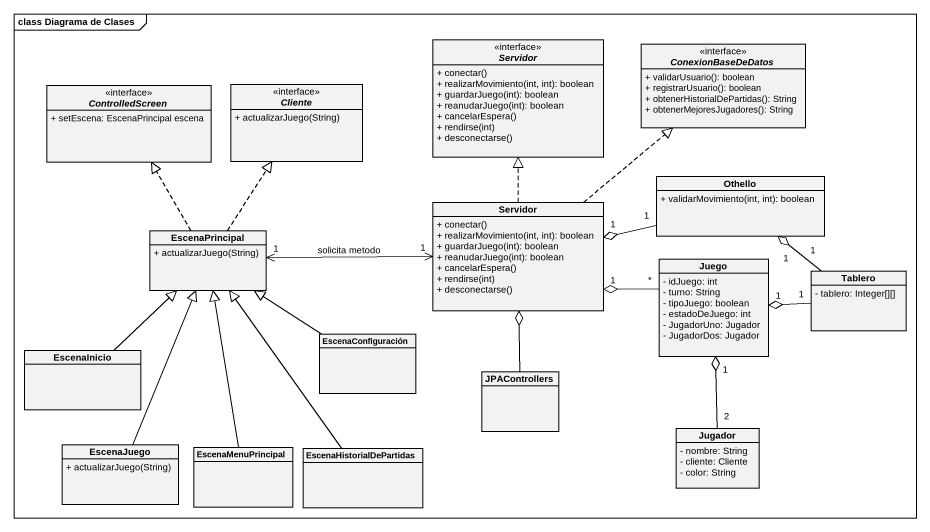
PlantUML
@startuml
mainframe class Diagrama de Clases
hide circle
hide empty members
skinparam classAttributeIconSize 0
interface Servidor {
  + conectar()
  + realizarMovimiento(int, int): boolean
  + guardarJuego(int): boolean
  + reanudarJuego(int): boolean
  + cancelarEspera()
  + rendirse(int)
  + desconectarse()
}
interface ConexionBaseDeDatos {
  + validarUsuario(): boolean
  + registrarUsuario(): boolean
  + obtenerHistorialDePartidas(): String
  + obtenerMejoresJugadores(): String
}
interface ControlledScreen {
  + setEscena: EscenaPrincipal escena
}
interface Cliente {
  + actualizarJuego(String)
}
class "Servidor" as Servidor_2 {
  + conectar()
  + realizarMovimiento(int, int): boolean
  + guardarJuego(int): boolean
  + reanudarJuego(int): boolean
  + cancelarEspera()
  + rendirse(int)
  + desconectarse()
}
class Othello {
  + validarMovimiento(int, int): boolean
}
class EscenaPrincipal {
  + actualizarJuego(String)
}
class Juego {
  - idJuego: int
  - turno: String
  - tipoJuego: boolean
  - estadoDeJuego: int
  - JugadorUno: Jugador
  - JugadorDos: Jugador
}
class Tablero {
  - tablero: Integer[][]
}
class EscenaInicio
class EscenaConfiguración
class JPAControllers
class Jugador {
  - nombre: String
  - cliente: Cliente
  - color: String
}
class EscenaJuego {
  + actualizarJuego(String)
}
class EscenaMenuPrincipal
class EscenaHistorialDePartidas
Servidor_2 .up.|> Servidor
Servidor_2 .up.|> ConexionBaseDeDatos
Othello "1" -left-o "1" Servidor_2
EscenaPrincipal .up.|> ControlledScreen
EscenaPrincipal .up.|> Cliente
EscenaPrincipal "1" <-right-> "1" Servidor_2 : solicita metodo
Juego "*" -left-o "1" Servidor_2
Tablero "1" -up-o "1" Othello
Tablero "1" -left-o "1" Juego
EscenaInicio -up-|> EscenaPrincipal
EscenaConfiguración -up-|> EscenaPrincipal
JPAControllers -up-o Servidor_2
Jugador "2" -up-o "1" Juego
EscenaJuego -up-|> EscenaPrincipal
EscenaMenuPrincipal -up-|> EscenaPrincipal
EscenaHistorialDePartidas -up-|> EscenaPrincipal
@enduml
